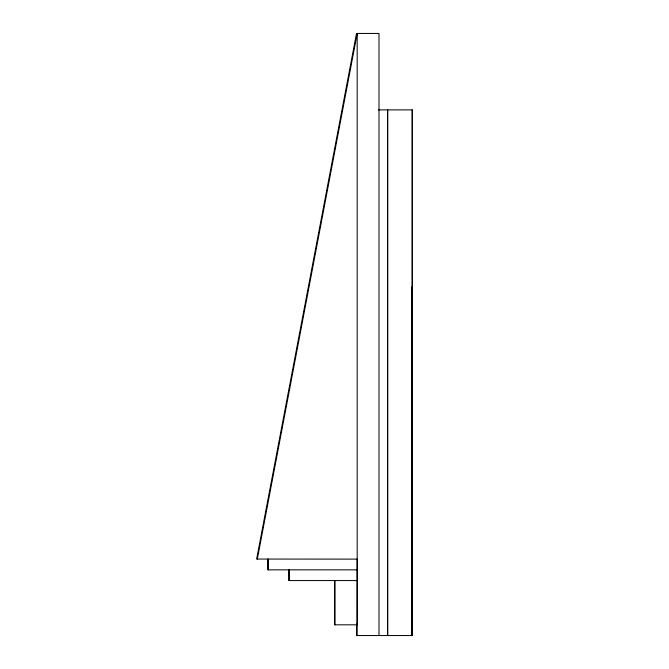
<?xml version="1.0" encoding="UTF-8"?>
<svg xmlns="http://www.w3.org/2000/svg" width="669" height="669" viewBox="0 0 669 669"><rect width="100%" height="100%" fill="white"/><g stroke="black" fill="none" stroke-linecap="round" stroke-linejoin="round"><path stroke-width="1" d="M378.997 635.55L378.997 33.45L356.518 33.45L256.645 559.05L357.187 559.117L357.137 624.821L334.5 624.821L334.5 580.567M257.314 559.117L357.187 33.517M378.562 109.883L412.355 109.883L412.355 635.55L356.518 635.55L356.518 624.052M411.769 286.892L411.979 635.55M357.137 569.846L267.717 569.846L267.717 559.117M357.137 580.567L288.715 580.567L288.715 569.846M412.146 109.883L412.146 635.55M387.736 109.883L387.736 635.55M387.552 109.883L387.552 635.55M357.187 33.45L357.187 635.55M356.518 33.45L356.518 35.541M335.06 580.567L335.06 624.821M289.309 569.846L289.309 580.567M268.311 559.117L268.311 569.846"/></g></svg>
